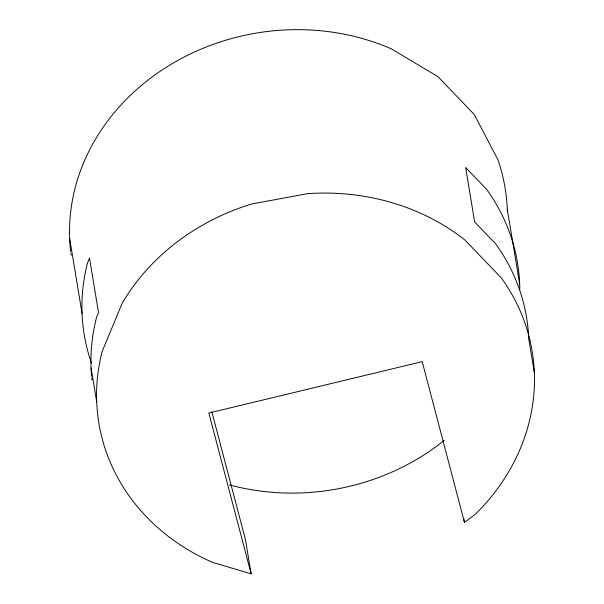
<?xml version="1.0" encoding="UTF-8"?>
<svg xmlns="http://www.w3.org/2000/svg" width="604" height="604" viewBox="0 0 604 604"><rect width="100%" height="100%" fill="white"/><g stroke="black" fill="none" stroke-linecap="round" stroke-linejoin="round"><path stroke-width="0.91" d="M251.121 573.8L208.856 413.038L422.196 361.645L464.484 522.513L475.605 513.989A219.607 193.537 -9.4 0 0 501.252 277.817L464.906 240.014A219.607 193.537 -9.4 0 0 307.964 193.612L251.589 204.001A219.607 193.537 -9.4 0 0 122.242 303.148L102.204 351.332A219.607 193.537 -9.4 0 0 212.668 562.43L251.121 573.8L245.488 539.757L211.815 411.694M507.292 209.301L519.689 284.205M534.344 372.721L528.711 338.67A219.607 193.537 -9.4 0 0 495.612 243.767L474.653 221.97L465.639 167.497L486.598 189.294A219.607 193.537 -9.4 0 1 519.81 288.863M463.88 518.828L464.484 522.513M69.656 238.557L82.053 313.453M91.068 367.927L96.708 401.97M507.352 211.166A219.607 193.537 -9.4 0 0 497.877 159.66L474.193 114.398L437.855 76.602L391.332 48.841A219.607 193.537 -9.4 0 0 166.304 67.263A219.607 193.537 -9.4 0 0 70.66 251.604M71.136 255.341A219.607 193.537 -9.4 0 1 70.895 253.476M444.189 440.399A219.607 193.537 -9.4 0 1 229.543 484.936M91.468 363.095A219.607 193.537 -9.4 0 1 87.55 262.816L89.513 258.104L98.528 312.578L96.572 317.289A219.607 193.537 -9.4 0 0 91.604 376.307M91.974 380.044A219.607 193.537 -9.4 0 1 91.778 378.172"/></g></svg>
